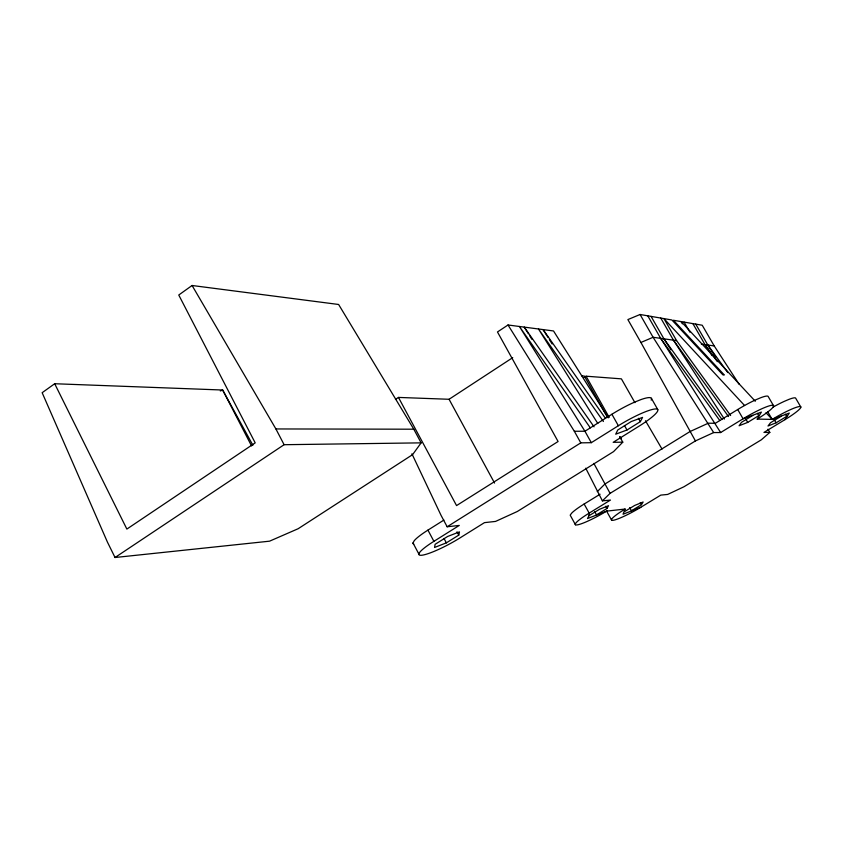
<?xml version="1.0" encoding="UTF-8"?>
<svg xmlns="http://www.w3.org/2000/svg" width="843" height="843" viewBox="0 0 843 843"><rect width="100%" height="100%" fill="white"/><g stroke="black" fill="none" stroke-linecap="round" stroke-linejoin="round"><path stroke-width="1.26" d="M767.973 429.224L769.817 432.406L761.271 439.856L683.894 486.801L667.635 494.441L660.817 495.104L640.838 507.254L623.03 514.241L625.106 509.035L606.57 511.143L587.508 518.529L588.93 515.768L589.173 513.113L584.146 504.019L600.079 494.219M458.761 535.115L459.498 531.87L447.644 536.464L435.114 544.315L434.566 547.465L446.358 542.86L458.761 535.115L457.001 531.817M769.817 432.406L763.958 432.417L784.928 419.677L789.29 413.059L772.199 419.403L757.193 419.087L761.387 412.111L743.073 418.792L720.639 432.543L713.663 432.564L695.433 440.931L610.09 493.355L602.387 500.858L585.748 468.192M640.332 421.669L642.556 417.401L631.249 421.542L617.75 429.993L615.717 434.177L626.992 430.004L640.332 421.669L638.425 418.297M418.866 554.041L412.996 542.955L414.155 540.816A31.718 5.258 -28.2 0 1 427.938 530.121L443.903 520.068M594.652 511.532L596.507 514.883L606.96 508.498L608.498 505.684L599.468 509.32L588.93 515.768M629.679 507.602L631.449 510.784L641.46 504.704L643.135 502.006L634.684 505.442L624.6 511.596M54.69 383.734L126.861 529.077L255.197 442.87L178.758 295.018L192.078 285.492L338.623 304.481L413.797 429.203L421.121 442.86L412.606 454.63L298.148 528.73L269.56 541.174L115.038 557.508L107.44 542.123L42.15 392.701L54.69 383.734L222.678 390.024L252.889 445.262M619.721 436.695L622.787 442.164L613.556 451.627L517.349 511.48L495.568 521.417L484.472 522.639L459.72 538.087A31.76 5.069 -28.2 0 1 421.995 555.221A31.76 5.069 -28.2 0 1 433.903 541.332L459.277 525.431L447.159 526.77L441.058 515.368L411.921 453.808M597.265 491.638L604.905 484.04L690.069 431.521L708.31 423.207L715.338 423.302L737.72 409.519A26.776 3.846 -29.7 0 1 755.75 399.824L760.786 397.706A26.776 3.846 -29.7 0 1 768.268 396.653L773.589 405.799M115.038 557.508L284.102 444.704L421.121 442.86M395.441 399.424L398.465 397.422L449.066 399.276L512.744 357.632M608.235 417.865L553.524 330.962L508.023 324.987L497.475 331.963L558.087 441.511L456.558 505.589L398.465 397.422M584.062 377.495L586.085 376.199L621.396 378.855L634.916 402.659M651.165 400.119A32.877 5.659 -29.3 0 0 640.817 399.635L634.305 402.259A32.877 5.659 -29.3 0 0 611.913 414.261L584.937 431.247L574.336 431.258L508.023 324.987M447.159 526.77L580.785 442.86L591.312 442.68L618.362 425.736A32.93 5.458 -29.3 0 1 655.917 408.939A32.93 5.458 -29.3 0 1 639.51 425.884L613.177 442.322L622.787 442.164M752.746 415.451L741.555 422.301L739.1 425.747L747.72 422.396L758.805 415.61L757.488 413.333M781.208 416.231L770.523 422.733L768.015 426L776.087 422.817L786.677 416.379L785.413 414.219M739.206 384.376L714.211 345.936L702.23 325.229L673.42 320.256L724.285 374.966L722.851 374.829L671.882 319.982L640.069 314.492L627.877 319.581L640.912 342.458L653.093 337.284L676.571 340.604L730.618 415.525M220.286 390.962L222.678 390.024L251.541 445.905M602.387 500.858L610.469 500.068L589.173 513.113A25.88 3.52 -28.9 0 0 576.97 524.926A25.88 3.52 -28.9 0 0 606.57 511.143M192.078 285.492L275.903 428.95L413.797 429.203M581.744 375.873L584.368 376.073L607.518 417.369M701.323 344.113L714.211 345.936M755.296 401.257L681.133 321.583L682.43 323.838M766.002 412.764L772.199 419.403A25.49 3.34 -29.7 0 1 799.923 406.537A25.49 3.34 -29.7 0 1 784.928 419.677M744.569 405.494L663.936 318.612L676.571 340.604M695.738 324.102L707.825 345.029L727.815 372.574M692.872 323.607L705.011 344.629L717.361 361.658M660.764 318.064L673.452 340.161L728.5 416.516M651.07 316.388L663.915 338.812L722.019 419.54M647.772 315.819L660.68 338.359L719.796 420.552M605.443 418.328L543.103 329.592L547.961 337.326M603.398 421.479L538.477 328.981L597.782 423.46M594.041 426.811L524.272 327.116L528.424 333.765M590.311 427.865L519.414 326.483L584.937 431.247L591.312 442.68M707.825 345.029L715.644 357.074M705.011 344.629L712.145 355.63M673.452 340.161L724.348 419.066M663.915 338.812L670.986 349.792M660.68 338.359L720.639 432.543M549.351 339.539L552.123 343.955M529.815 335.978L531.891 339.308M800.85 407.064L795.771 398.37A25.459 3.467 -29.7 0 0 788.9 399.392L784.18 401.405A25.459 3.467 -29.7 0 0 772.873 407.222M645.485 420.762L662.008 449.045M774.201 419.572L776.087 422.817M767.72 411.711L772.199 419.403M745.749 418.982L747.72 422.396M737.72 409.519L743.073 418.792A26.807 3.72 -29.6 0 1 772.504 405.241A26.807 3.72 -29.6 0 1 757.193 419.087M684.105 322.1L689.932 332.195M713.663 432.564L653.093 337.284L640.069 314.492M695.433 440.931L640.912 342.458M651.386 398.317L657.793 409.603M624.463 425.515L626.992 430.004M611.913 414.261L618.362 425.736M586.085 376.199L609.194 417.401M620.1 436.853L621.386 439.14M640.269 502.576L641.46 504.704M610.09 493.355L593.862 463.408M574.336 431.258L580.785 442.86M605.717 506.253L606.96 508.498M611.628 520.173L606.886 511.627A24.595 3.298 -29 0 1 606.918 510.626M575.474 524.767L570.532 515.779A25.859 3.646 -28.9 0 1 570.437 514.746L571.891 512.913A25.859 3.646 -28.9 0 1 584.146 504.019M449.066 399.276L494.556 483.05M444.019 538.477L446.358 542.86M427.938 530.121L433.903 541.332M275.903 428.95L284.102 444.704M413.755 544.104A31.718 5.258 -28.2 0 1 412.996 542.955M640.838 507.254A24.626 3.182 -29 0 1 612.945 520.331A24.626 3.182 -29 0 1 625.106 509.035"/></g></svg>
